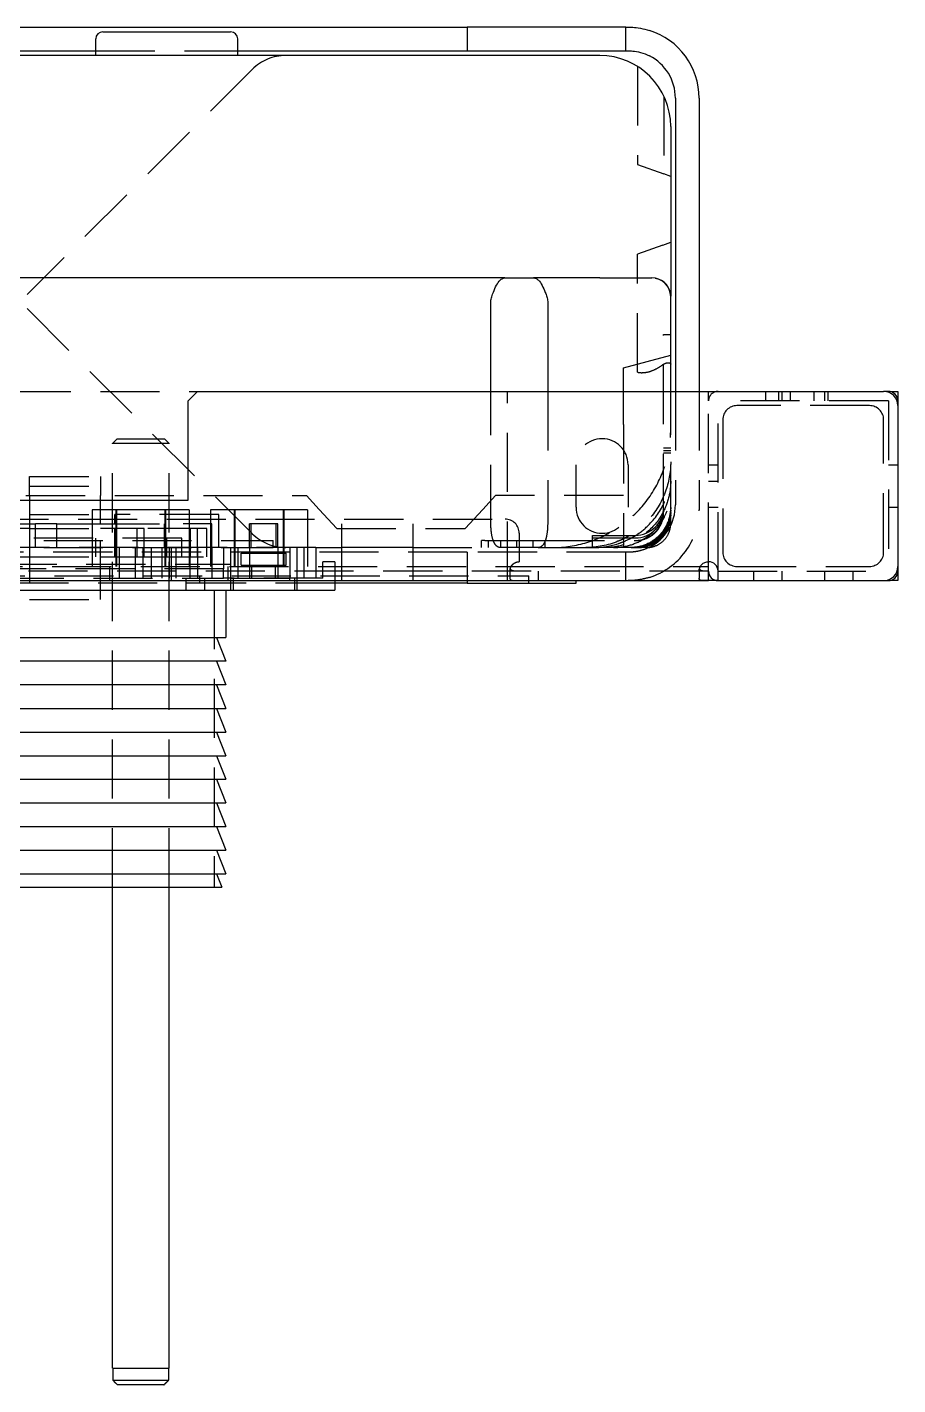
# Model space of a CAD drawing. Header units: millimetres. Extents: x -250 to 250, y -187 to 167.
# Drawn here: x 66 to 250, y -170 to 117 of the extents above; entities that cross this region are included whole.
import ezdxf

# ---------------------------------------------------------------- set-up
doc = ezdxf.new("R2010")
doc.units = ezdxf.units.MM
doc.linetypes.add('DASHED', pattern=[0.75, 0.5, -0.25])
doc.layers.add('GEB-KONTUR-A', color=5, linetype='CONTINUOUS')
doc.layers.add('GEB-VERDECKT', color=2, linetype='DASHED')

msp = doc.modelspace()

# ---------------------------------------------------------------- linework, layer by layer
at = {"layer": 'GEB-KONTUR-A', "ltscale": 25}
for p, q in [((-159, 117), (159, 117)), ((82, 116), (109, 116)), ((192.5, 117), (159, 117)), ((159, 117), (159, 112)), ((192.5, 117), (193, 117)), ((192.5, 112), (192.5, 117)), ((-80.5, 112), (80.5, 112)), ((80.5, 111), (80.5, 114.5)), ((110.5, 111), (110.5, 114.5)), ((110.5, 112), (159, 112)), ((159, 112), (192.5, 112)), ((192.5, 112), (193, 112)), ((113.3, 111), (50.7, 111)), ((130, 111), (113.3, 111)), ((187, 111), (130, 111)), ((203, 102), (203, 40)), ((208, 102), (208, 40)), ((202, 96), (202, 60.1)), ((166.98, 64), (9.4, 64)), ((166.98, 64), (173.02, 64)), ((187, 64), (173.02, 64)), ((187, 64), (198, 64)), ((164, 40), (164, 59.01)), ((176, 59.01), (176, 40)), ((202, 60), (202, 60.1)), ((202, 40), (202, 60)), ((100, 38), (102, 40)), ((100, 17), (100, 38)), ((102, 40), (247, 40)), ((248, 40), (247, 40)), ((248, 40), (250, 40)), ((250, 40), (250, 38)), ((250, 38), (250, 37)), ((250, 37), (250, 3)), ((-100, 17), (100, 17)), ((210, 2), (210, 4)), ((250, 3), (250, 2)), ((-210, 0), (210, 0)), ((131, 0), (131, -2)), ((159, 0), (159, -0.5)), ((182, -0.5), (182, 0)), ((208, 2), (208, 0.54)), ((210, 0), (210, 2)), ((212, 0), (212, 2)), ((212, 0), (247, 0)), ((247, 0), (248, 0)), ((250, 2), (250, 0)), ((-131, -2), (131, -2)), ((108, -2), (108, -12)), ((159, -0.5), (131, -0.5)), ((159, -0.5), (182, -0.5)), ((212, 0), (210, 0)), ((250, 0), (248, 0)), ((-108, -12), (108, -12)), ((106, -12), (108, -17)), ((108, -17), (-108, -17)), ((106, -17), (108, -22)), ((108, -22), (-108, -22)), ((106, -22), (108, -27)), ((-108, -27), (108, -27)), ((106, -27), (108, -32)), ((-108, -32), (108, -32)), ((106, -32), (108, -37)), ((-108, -37), (108, -37)), ((106, -37), (108, -42)), ((-108, -42), (108, -42)), ((106, -42), (108, -47)), ((-108, -47), (108, -47)), ((106, -47), (108, -52)), ((-108, -52), (108, -52)), ((106, -52), (108, -57)), ((-108, -57), (108, -57)), ((106, -57), (108, -62)), ((-108, -62), (108, -62)), ((106, -62), (107.12, -64.8)), ((-107.12, -64.8), (107.12, -64.8)), ((84, -166.5), (84, -64.8)), ((96, -166.5), (96, -64.8)), ((84.08, -166.5), (84, -166.5)), ((84.08, -166.5), (84.08, -169)), ((84.08, -169), (95.92, -169)), ((96, -166.5), (95.92, -166.5)), ((95.92, -169), (95.92, -166.5)), ((94.9, -170), (85.1, -170))]:
    msp.add_line(p, q, dxfattribs=at)
for centre, radius, start, end in [((82, 114.5), 1.5, 90, 180), ((109, 114.5), 1.5, 0, 90), ((193, 102), 15, 0, 72.5424), ((187, 96), 15, 0, 90), ((193, 102), 10, 0, 63.2563), ((198, 60), 4, 0, 90), ((198.1, 60.1), 3.9, 0, 80.0788), ((247, 37), 3, 0, 90), ((248, 38), 2, 0, 90), ((210, 2), 2, 0, 90), ((247, 3), 3, 270, 0), ((212, 2), 2, 180, 270), ((248, 2), 2, 270, 0)]:
    msp.add_arc(centre, radius, start, end, dxfattribs=at)
for points, knots in [([(193, 117), (193.25, 117), (193.59, 116.99), (194.42, 116.94), (194.99, 116.88), (196.23, 116.66), (196.89, 116.5), (197.5, 116.31)], [1.7800577, 1.7800577, 1.7800577, 1.7800577, 1.9415254, 1.9415254, 2.1331294, 2.1331294, 2.3247333, 2.3247333, 2.3247333, 2.3247333]), ([(193, 112), (193.25, 112), (193.59, 111.99), (194.43, 111.91), (195.01, 111.82), (196.26, 111.48), (196.91, 111.23), (197.5, 110.93)], [1.9598347, 1.9598347, 1.9598347, 1.9598347, 2.1209572, 2.1209572, 2.3177277, 2.3177277, 2.5144981, 2.5144981, 2.5144981, 2.5144981]), ([(164.17, 60), (164.23, 60.19), (164.3, 60.39), (164.57, 61.12), (164.78, 61.63), (165.24, 62.56), (165.49, 62.97), (165.94, 63.52), (166.14, 63.7), (166.56, 63.94), (166.77, 64), (166.98, 64), (166.98, 64), (166.98, 64)], [2.8986348, 2.8986348, 2.8986348, 2.8986348, 2.9803728, 2.9803728, 3.2113225, 3.2113225, 3.4531946, 3.4531946, 3.6334224, 3.6334224, 3.8137641, 3.8137641, 3.8155315, 3.8155315, 3.8155315, 3.8155315]), ([(173.02, 64), (173.02, 64), (173.02, 64), (173.2, 64), (173.38, 63.96), (173.73, 63.78), (173.9, 63.66), (174.33, 63.22), (174.59, 62.85), (175.07, 61.97), (175.29, 61.47), (175.61, 60.63), (175.72, 60.32), (175.83, 60)], [-0.0013337, -0.0013337, -0.0013337, -0.0013337, 0, 0, 0.1144152, 0.1144152, 0.2288237, 0.2288237, 0.4133542, 0.4133542, 0.5894062, 0.5894062, 0.6905953, 0.6905953, 0.6905953, 0.6905953]), ([(198.77, 63.94), (198.76, 63.94), (198.76, 63.94), (198.75, 63.94), (198.75, 63.94), (198.75, 63.94), (198.75, 63.94), (198.76, 63.94), (198.77, 63.93), (198.81, 63.92), (198.83, 63.92), (198.87, 63.91), (198.89, 63.9), (198.93, 63.89), (198.95, 63.88), (198.98, 63.88)], [0.07045656, 0.07045656, 0.07045656, 0.07045656, 0.07674544, 0.07674544, 0.08427285, 0.08427285, 0.09111249, 0.09111249, 0.09929235, 0.09929235, 0.10715374, 0.10715374, 0.11376154, 0.11376154, 0.12006213, 0.12006213, 0.12006213, 0.12006213]), ([(208, 2), (208, 2.23), (208.04, 2.49), (208.24, 2.99), (208.4, 3.23), (208.76, 3.59), (208.99, 3.75), (209.48, 3.95), (209.75, 4), (210, 4)], [0.447478, 0.447478, 0.447478, 0.447478, 0.527366, 0.527366, 0.607254, 0.607254, 0.6827192, 0.6827192, 0.7581844, 0.7581844, 0.7581844, 0.7581844]), ([(210, 0), (209.75, 0), (209.48, 0), (208.99, 0.01), (208.76, 0.02), (208.4, 0.07), (208.24, 0.12), (208.04, 0.29), (208, 0.4), (208, 0.54)], [0.7581844, 0.7581844, 0.7581844, 0.7581844, 0.8336496, 0.8336496, 0.9091148, 0.9091148, 0.9890029, 0.9890029, 1.0688909, 1.0688909, 1.0688909, 1.0688909]), ([(210, 2), (209.7, 2), (209.38, 2), (208.97, 2.02), (208.84, 2.03), (208.6, 2.08), (208.5, 2.11), (208.34, 2.2), (208.27, 2.26), (208.16, 2.41), (208.12, 2.49), (208.09, 2.59)], [-0.8228766, -0.8228766, -0.8228766, -0.8228766, -0.7326986, -0.7326986, -0.6876096, -0.6876096, -0.6425206, -0.6425206, -0.6028541, -0.6028541, -0.5631875, -0.5631875, -0.5631875, -0.5631875])]:
    msp.add_open_spline(points, degree=3, knots=knots, dxfattribs=at)
for points in [[(164, 59.01), (164, 59.33), (164.06, 59.7), (164.17, 60)], [(175.83, 60), (175.94, 59.7), (176, 59.33), (176, 59.01)]]:
    msp.add_open_spline(points, degree=3, dxfattribs=at)
for points, weights in [([(84.08, -169), (84.64, -169.55), (85.1, -170)], [1, 1.0043023717, 1]), ([(94.9, -170), (95.36, -169.55), (95.92, -169)], [1, 1.00430237171, 1])]:
    msp.add_rational_spline(points, weights, degree=2, dxfattribs=at)
at = {"layer": 'GEB-VERDECKT', "ltscale": 25}
for p, q in [((80.5, 112), (110.5, 112)), ((113.57, 108.07), (66, 60.5)), ((195, 108.69), (195, 88)), ((200.58, 102.37), (200.58, 85.97)), ((195, 88), (200.58, 85.97)), ((202, 85.45), (200.58, 85.97)), ((200.34, 70.94), (195, 69)), ((195, 44.06), (195, 69)), ((200.34, 70.94), (202, 71.55)), ((66, 57.5), (113.57, 9.93)), ((200.5, 52), (202, 52)), ((200.5, 14.33), (200.5, 52)), ((192, 45), (202, 47.68)), ((192, 33.01), (192, 45)), ((25.24, 40), (102, 40)), ((164, 11.99), (164, 40)), ((167.5, 0), (167.5, 40)), ((176, 40), (176, 11.99)), ((202, 12.08), (202, 40)), ((203, 40), (203, 16)), ((208, 40), (208, 15)), ((210, 38), (210, 40)), ((210, 4), (210, 38)), ((248, 38), (212, 38)), ((212, 2), (212, 38)), ((222, 40), (222, 38)), ((224.8, 40), (224.8, 38)), ((225.5, 40), (225.5, 38)), ((227.25, 40), (227.25, 38)), ((232.25, 40), (232.25, 38)), ((234.5, 40), (234.5, 38)), ((235.2, 40), (235.2, 38)), ((248, 38), (248, 2)), ((244, 37), (216, 37)), ((192, 33.01), (192, 7.19)), ((213, 34), (213, 6)), ((247, 6), (247, 34)), ((85, 30), (84, 29)), ((84, -64.8), (84, 29)), ((96, 29), (84, 29)), ((85, 30), (95, 30)), ((95, 30), (96, 29)), ((96, -64.8), (96, 29)), ((200.5, 28.07), (202, 28.07)), ((200.5, 27.52), (202, 27.52)), ((200.5, 27), (202, 27)), ((182, 15.5), (182, 24.5)), ((193, 24.5), (193, 15.5)), ((210, 24.5), (212, 24.5)), ((248, 24.5), (250, 24.5)), ((66.5, 22), (81.5, 22)), ((66.5, 18), (66.5, 22)), ((81.5, 22), (81.5, 18)), ((210, 21), (212, 21)), ((-178, 18), (125, 18)), ((66.5, 20), (81.5, 20)), ((66.5, 18), (66.5, 14)), ((81.5, 14), (81.5, 18)), ((127.72, 15.04), (125, 18)), ((165, 18), (162.28, 15.04)), ((192, 18), (165, 18)), ((79.76, 15), (79.76, 3)), ((84.88, 15), (79.76, 15)), ((84.75, 15), (84.75, 3)), ((84.88, 15), (84.88, 3)), ((95.12, 15), (84.88, 15)), ((100.24, 15), (95.12, 15)), ((95.12, 15), (95.12, 3)), ((95.25, 15), (95.25, 3)), ((100.24, 15), (100.24, 3)), ((104.76, 15), (104.76, 3)), ((109.88, 15), (104.76, 15)), ((109.75, 15), (109.75, 3)), ((109.88, 15), (109.88, 3)), ((120.12, 15), (109.88, 15)), ((125.24, 15), (120.12, 15)), ((120.12, 15), (120.12, 3)), ((120.25, 15), (120.25, 3)), ((125.24, 15), (125.24, 3)), ((131.41, 11), (127.72, 15.04)), ((158.59, 11), (162.28, 15.04)), ((210, 15.5), (212, 15.5)), ((248, 15.5), (250, 15.5)), ((-167, 13), (167, 13)), ((19.91, 12), (66.5, 12)), ((66.5, 14), (81.5, 14)), ((66.5, 14), (66.5, 12)), ((66.5, 12), (67.75, 12)), ((66.5, 12), (66.5, -4)), ((67.75, 7), (67.75, 12)), ((72.25, 12), (67.75, 12)), ((72.25, 12), (81.5, 12)), ((72.25, 7), (72.25, 12)), ((81.5, 12), (81.5, 14)), ((81.5, -4), (81.5, 12)), ((81.5, 12), (99, 12)), ((84.5, 12), (84.5, 14)), ((106.5, 14), (84.5, 14)), ((95, 7), (95, 12)), ((105, 12), (99, 12)), ((105, 7), (105, 12)), ((106.5, 7), (106.5, 14)), ((113, 7), (113, 12)), ((119, 12), (113, 12)), ((113.35, 7), (113.35, 12)), ((118.65, 7), (118.65, 12)), ((119, 7), (119, 12)), ((132.5, 5), (132.5, 12)), ((147.5, 11.99), (147.5, 5)), ((98.68, 9), (59.5, 9)), ((66.5, 11), (63.5, 11)), ((66.5, 11), (81.5, 11)), ((80.5, 5), (80.5, 9)), ((84.5, 11), (81.5, 11)), ((84.5, 5), (84.5, 11)), ((89.25, 11), (84.5, 11)), ((89.25, 5), (89.25, 11)), ((90.75, 11), (89.25, 11)), ((90.75, 5), (90.75, 11)), ((104, 11), (90.75, 11)), ((95.5, 5), (95.5, 9)), ((98.68, 5), (98.68, 9)), ((100.5, 5), (100.5, 11)), ((102, 5), (102, 11)), ((104, 5), (104, 11)), ((131.41, 11), (158.59, 11)), ((170, 10), (170, 4)), ((185.5, 9.57), (194.5, 9.57)), ((185.5, 9.02), (185.5, 9.57)), ((185.5, 9.02), (194.5, 9.02)), ((185.5, 8.5), (185.5, 9.02)), ((159, 6), (-159, 6)), ((127, 7), (-127, 7)), ((-118, 8.5), (118, 8.5)), ((-118, 7.03), (118, 7.03)), ((85.5, 0.5), (85.5, 7)), ((88.9, 0.5), (88.9, 7)), ((88.92, 0.5), (88.92, 7)), ((90.53, 0.5), (90.53, 7)), ((92.31, 0.5), (92.31, 7)), ((94.5, 0.5), (94.5, 7)), ((96.08, 0.5), (96.08, 7)), ((96.5, 0.5), (96.5, 7)), ((97.52, 0.5), (97.52, 7)), ((100.47, 0.5), (100.47, 7)), ((102.08, 0.5), (102.08, 7)), ((102.1, 0.5), (102.1, 7)), ((105, 7), (105, 0.5)), ((107.5, 7), (107.5, 2.5)), ((109, 7), (109, 3.5)), ((110.5, 7), (110.5, 0.5)), ((111.25, 3.3), (111.25, 5.8)), ((111.25, 5.8), (120.75, 5.8)), ((113, 7), (113, 0.5)), ((118, 7.03), (118, 8.5)), ((118, 7), (118, 7.03)), ((119, 7), (119, 0.5)), ((120.75, 3.3), (120.75, 5.8)), ((121.5, 7), (121.5, 0.5)), ((123, 7), (123, 0.5)), ((124.5, 7), (124.5, 0.5)), ((127, 7), (127, 0.5)), ((127, 7), (132.5, 7)), ((137.5, 7), (132.5, 7)), ((147.5, 7), (137.5, 7)), ((147.5, 7), (166, 7)), ((159, 6), (159, 0)), ((192.5, 6), (159, 6)), ((162, 7), (162, 8.5)), ((162.75, 8.5), (162, 8.5)), ((162.75, 8.5), (163.5, 8.5)), ((163.5, 8.5), (175.5, 8.5)), ((163.5, 7), (163.5, 8.5)), ((174, 7), (166, 7)), ((166.1, 7), (166.1, 8.5)), ((169.5, 7), (169.5, 8.5)), ((172.9, 7), (172.9, 8.5)), ((174, 7), (187, 7)), ((175.5, 7), (175.5, 8.5)), ((175.5, 8.5), (194.67, 8.5)), ((185.5, 7), (185.5, 8.5)), ((196.93, 7), (187, 7)), ((192.5, 0), (192.5, 6)), ((193, 6), (192.5, 6)), ((-210, 3), (210, 3)), ((-109, 3.5), (109, 3.5)), ((63.5, 5), (66.5, 5)), ((66.5, 5), (81.5, 5)), ((81.5, 5), (84.5, 5)), ((83.5, 0), (83.5, 3)), ((84.5, 5), (89.25, 5)), ((89.25, 5), (90.75, 5)), ((90.75, 5), (104, 5)), ((108.5, 0), (108.5, 3)), ((109, 3.5), (109, 0.5)), ((111.25, 3.3), (120.75, 3.3)), ((113.5, 0.5), (113.5, 3.3)), ((118.5, 0.5), (118.5, 3.3)), ((131, 4), (128.5, 4)), ((128.5, 0.5), (128.5, 4)), ((131, 4), (131, 0)), ((132.5, 0), (132.5, 5)), ((147.5, 5), (147.5, 0)), ((216, 3), (244, 3)), ((210, 2), (-210, 2)), ((-172, 1), (172, 1)), ((107.5, 2.5), (-107.5, 2.5)), ((-107.5, 0.5), (107.5, 0.5)), ((96.5, 0), (96.5, 0.5)), ((99.5, 0.5), (99.5, -2)), ((102.5, -0.5), (102.5, 1)), ((103.5, 0.5), (103.5, -2)), ((107.5, 0.5), (107.5, 2.5)), ((128.5, 0.5), (107.5, 0.5)), ((109, 0.5), (109, -2)), ((109, 0.5), (127, 0.5)), ((109.5, 0.5), (109.5, -2)), ((121.5, 0), (121.5, 0.5)), ((122.5, 0.5), (122.5, -2)), ((123, 0.5), (123, -2)), ((168, 2), (168, 0.54)), ((172, -0.5), (172, 1)), ((174, 2), (174, 0)), ((212, 2), (248, 2)), ((219.5, 2), (219.5, 0)), ((225.5, 2), (225.5, 0)), ((234.5, 2), (234.5, 0)), ((240.5, 2), (240.5, 0)), ((131, -0.5), (-131, -0.5)), ((105.5, -2), (105.5, -64.8)), ((66.5, -4), (81.5, -4)), ((84.08, -166.5), (95.92, -166.5))]:
    msp.add_line(p, q, dxfattribs=at)
for centre, radius, start, end in [((120.64, 101), 10, 90, 135), ((212, 38), 2, 90, 180), ((216, 34), 3, 90, 180), ((244, 34), 3, 0, 90), ((187.5, 24.5), 5.5, 0, 180), ((187.5, 15.5), 5.5, 180, 0), ((194.5, 15.57), 6, 270, 0), ((194.5, 15.02), 6, 270, 0), ((194.5, 14.5), 6, 270, 0), ((193, 16), 10, 296.7437, 0), ((193, 15), 15, 287.4576, 0), ((167, 10), 3, 0, 90), ((120.64, 17), 10, 225, 270), ((216, 6), 3, 180, 270), ((244, 6), 3, 270, 0), ((170, 2), 2, 162.9688, 180)]:
    msp.add_arc(centre, radius, start, end, dxfattribs=at)
for points, knots in [([(200.34, 45.66), (200.36, 45.68), (200.38, 45.7), (200.5, 45.77), (200.61, 45.84), (200.86, 45.94), (200.99, 45.99), (201.12, 46.02), (201.24, 46.05), (201.37, 46.07), (201.61, 46.07), (201.71, 46.06), (201.87, 46), (201.94, 45.95), (201.99, 45.85), (202, 45.81), (202, 45.76)], [-0.0876538, -0.0876538, -0.0876538, -0.0876538, -0.0780375, -0.0780375, -0.0390188, -0.0390188, 0, 0, 0, 0.0387291, 0.0387291, 0.0774582, 0.0774582, 0.1192979, 0.1192979, 0.1459135, 0.1459135, 0.1459135, 0.1459135]), ([(195, 44.06), (195.22, 44.01), (195.47, 43.97), (196.17, 43.95), (196.65, 43.99), (197.66, 44.22), (198.25, 44.44), (199.32, 44.96), (199.8, 45.27), (200.24, 45.59), (200.29, 45.63), (200.34, 45.66)], [0.9465981, 0.9465981, 0.9465981, 0.9465981, 1.0333377, 1.0333377, 1.1743165, 1.1743165, 1.3488183, 1.3488183, 1.5233201, 1.5233201, 1.5443421, 1.5443421, 1.5443421, 1.5443421]), ([(177.04, 7), (179.51, 7), (181.99, 7.38), (186.68, 8.8), (188.86, 9.86), (192.92, 12.54), (194.76, 14.24), (197.84, 17.96), (199.09, 20.05), (200.91, 24.34), (201.5, 26.55), (201.93, 29.85), (202, 30.93), (202, 32)], [0, 0, 0, 0, 0.296212, 0.296212, 0.605375, 0.605375, 0.95721, 0.95721, 1.336929, 1.336929, 1.716648, 1.716648, 1.898596, 1.898596, 1.898596, 1.898596]), ([(202, 25.11), (202, 22.92), (201.6, 20.75), (200.02, 16.52), (198.8, 14.52), (195.75, 11.16), (193.97, 9.82), (192, 8.84)], [-2.095449, -2.095449, -2.095449, -2.095449, -1.438037, -1.438037, -0.734027, -0.734027, -0.055617, -0.055617, -0.055617, -0.055617]), ([(192, 8.23), (192.94, 8.61), (193.84, 9.08), (195.71, 10.28), (196.65, 11.04), (198.93, 13.38), (200.08, 15.12), (201.61, 18.94), (202, 20.95), (202, 22.99)], [-1.922347, -1.922347, -1.922347, -1.922347, -1.608955, -1.608955, -1.239297, -1.239297, -0.612423, -0.612423, 0, 0, 0, 0]), ([(202, 21.04), (202, 19.84), (201.85, 18.64), (201.22, 16.22), (200.72, 15.01), (199.14, 12.3), (197.91, 10.91), (195.11, 8.78), (193.6, 8.01), (192, 7.54)], [-1.882764, -1.882764, -1.882764, -1.882764, -1.520739, -1.520739, -1.130581, -1.130581, -0.570416, -0.570416, -0.052196, -0.052196, -0.052196, -0.052196]), ([(192, 7.19), (193.14, 7.38), (194.26, 7.74), (196.54, 8.86), (197.67, 9.67), (199.71, 11.76), (200.56, 13.06), (201.71, 15.9), (202, 17.41), (202, 18.93)], [-1.707985, -1.707985, -1.707985, -1.707985, -1.348304, -1.348304, -0.92458, -0.92458, -0.456834, -0.456834, 0, 0, 0, 0]), ([(202, 15.47), (202, 14.36), (201.78, 13.26), (200.94, 11.23), (200.34, 10.31), (198.78, 8.73), (197.84, 8.09), (195.76, 7.22), (194.65, 7), (193.53, 7)], [-1.335093, -1.335093, -1.335093, -1.335093, -1.001483, -1.001483, -0.675407, -0.675407, -0.335985, -0.335985, 0, 0, 0, 0]), ([(193.62, 7), (194.72, 7), (195.81, 7.22), (197.82, 8.05), (198.72, 8.65), (200.29, 10.18), (200.92, 11.12), (201.78, 13.18), (202, 14.28), (202, 15.38)], [-1.321628, -1.321628, -1.321628, -1.321628, -0.99139, -0.99139, -0.668593, -0.668593, -0.33259, -0.33259, 0, 0, 0, 0]), ([(202, 14.92), (202, 13.88), (201.8, 12.85), (201.01, 10.95), (200.45, 10.09), (198.99, 8.61), (198.11, 8.02), (196.17, 7.21), (195.13, 7), (194.08, 7)], [-1.247808, -1.247808, -1.247808, -1.247808, -0.936051, -0.936051, -0.631238, -0.631238, -0.313977, -0.313977, 0, 0, 0, 0]), ([(194.16, 7), (195.19, 7), (196.21, 7.2), (198.09, 7.98), (198.94, 8.54), (200.4, 9.98), (200.99, 10.85), (201.8, 12.78), (202, 13.8), (202, 14.84)], [-1.235187, -1.235187, -1.235187, -1.235187, -0.92659, -0.92659, -0.624851, -0.624851, -0.310795, -0.310795, 0, 0, 0, 0]), ([(202, 14.4), (202, 13.43), (201.81, 12.47), (201.08, 10.69), (200.55, 9.89), (199.19, 8.51), (198.36, 7.95), (196.55, 7.19), (195.58, 7), (194.6, 7)], [-1.166355, -1.166355, -1.166355, -1.166355, -0.874989, -0.874989, -0.59002, -0.59002, -0.293441, -0.293441, 0, 0, 0, 0]), ([(166, 7), (165.99, 7), (165.99, 7), (165.81, 7), (165.64, 7.04), (165.32, 7.21), (165.17, 7.33), (164.8, 7.77), (164.61, 8.15), (164.3, 9.07), (164.19, 9.6), (164.04, 10.76), (164, 11.37), (164, 11.99)], [-0.001118, -0.001118, -0.001118, -0.001118, 0, 0, 0.1213654, 0.1213654, 0.2440241, 0.2440241, 0.4429539, 0.4429539, 0.6327967, 0.6327967, 0.8187528, 0.8187528, 0.8187528, 0.8187528]), ([(176, 11.99), (176, 11.37), (175.96, 10.76), (175.81, 9.6), (175.7, 9.07), (175.39, 8.15), (175.2, 7.77), (174.83, 7.33), (174.68, 7.21), (174.36, 7.04), (174.19, 7), (174.01, 7), (174.01, 7), (174, 7)], [0.8187528, 0.8187528, 0.8187528, 0.8187528, 1.004709, 1.004709, 1.1945517, 1.1945517, 1.3934816, 1.3934816, 1.5161403, 1.5161403, 1.6375057, 1.6375057, 1.6386237, 1.6386237, 1.6386237, 1.6386237]), ([(194.67, 7), (195.64, 7), (196.59, 7.19), (198.35, 7.92), (199.14, 8.44), (200.51, 9.78), (201.06, 10.6), (201.81, 12.4), (202, 13.36), (202, 14.33)], [-1.15466, -1.15466, -1.15466, -1.15466, -0.866222, -0.866222, -0.584102, -0.584102, -0.290492, -0.290492, 0, 0, 0, 0]), ([(194.67, 8.5), (195.44, 8.5), (196.94, 8.8), (198.89, 10.08), (200.19, 12.02), (200.5, 13.56), (200.5, 14.33)], [-1.15466, -1.15466, -1.15466, -1.15466, -0.866222, -0.584102, -0.290492, 0, 0, 0, 0]), ([(196.93, 7), (196.93, 7), (196.94, 7), (197.36, 7), (197.77, 7.05), (198.61, 7.27), (199.03, 7.43), (199.98, 7.97), (200.48, 8.4), (201.31, 9.43), (201.58, 9.99), (201.87, 10.87), (201.93, 11.19), (201.98, 11.59), (201.99, 11.71), (202, 11.85), (202, 11.9), (202, 11.96), (202, 11.98), (202, 11.99)], [-1.6307623, -1.6307623, -1.6307623, -1.6307623, -1.6300337, -1.6300337, -1.540213, -1.540213, -1.4438435, -1.4438435, -1.3034526, -1.3034526, -1.1581597, -1.1581597, -1.0575096, -1.0575096, -1.0031898, -1.0031898, -0.9738118, -0.9738118, -0.9607384, -0.9607384, -0.9607384, -0.9607384]), ([(202, 13.92), (202, 13.02), (201.82, 12.12), (201.13, 10.45), (200.64, 9.71), (199.82, 8.87), (199.6, 8.68), (199.38, 8.5)], [-1.0911998, -1.0911998, -1.0911998, -1.0911998, -0.8186471, -0.8186471, -0.5519912, -0.5519912, -0.4662095, -0.4662095, -0.4662095, -0.4662095]), ([(199.43, 8.5), (199.61, 8.65), (199.78, 8.8), (200.6, 9.6), (201.12, 10.37), (201.82, 12.05), (202, 12.95), (202, 13.86)], [-0.6165694, -0.6165694, -0.6165694, -0.6165694, -0.5465834, -0.5465834, -0.2717999, -0.2717999, 0, 0, 0, 0]), ([(202, 11.99), (202, 12.02), (202, 12.04), (202, 12.07), (202, 12.08), (202, 12.08)], [-0.01597202, -0.01597202, -0.01597202, -0.01597202, 0, 0, 0.00201346, 0.00201346, 0.00201346, 0.00201346]), ([(192, 8.83), (191.62, 8.64), (191.24, 8.47), (188.7, 7.45), (186.4, 7), (184.08, 7)], [-0.8238647, -0.8238647, -0.8238647, -0.8238647, -0.6966681, -0.6966681, 0, 0, 0, 0]), ([(185.81, 7), (187.57, 7), (189.31, 7.28), (191.31, 7.96), (191.66, 8.09), (192, 8.23)], [-1.7657287, -1.7657287, -1.7657287, -1.7657287, -1.2382454, -1.2382454, -1.1267128, -1.1267128, -1.1267128, -1.1267128]), ([(197.5, 7.07), (196.91, 6.77), (196.26, 6.52), (195.01, 6.18), (194.43, 6.09), (193.59, 6.01), (193.25, 6), (193, 6)], [0.9790616, 0.9790616, 0.9790616, 0.9790616, 1.1758321, 1.1758321, 1.3726026, 1.3726026, 1.5337251, 1.5337251, 1.5337251, 1.5337251]), ([(199.38, 8.5), (199.21, 8.36), (199.03, 8.23), (198.45, 7.86), (198.04, 7.65), (196.8, 7.16), (195.94, 7), (195.08, 7)], [-0.4655333, -0.4655333, -0.4655333, -0.4655333, -0.3990423, -0.3990423, -0.2600451, -0.2600451, 0, 0, 0, 0]), ([(195.14, 7), (196.06, 7), (196.97, 7.18), (198.39, 7.78), (198.94, 8.11), (199.43, 8.5)], [-0.5392076, -0.5392076, -0.5392076, -0.5392076, -0.2642318, -0.2642318, -0.0752526, -0.0752526, -0.0752526, -0.0752526]), ([(168.09, 2.59), (168.12, 2.68), (168.16, 2.78), (168.27, 3), (168.34, 3.12), (168.5, 3.33), (168.6, 3.44), (168.84, 3.63), (168.97, 3.72), (169.38, 3.93), (169.7, 4), (170, 4)], [0.5631876, 0.5631876, 0.5631876, 0.5631876, 0.6028541, 0.6028541, 0.6425206, 0.6425206, 0.6876096, 0.6876096, 0.7326986, 0.7326986, 0.8228766, 0.8228766, 0.8228766, 0.8228766]), ([(168, 0.54), (168, 0.4), (168.04, 0.29), (168.24, 0.12), (168.4, 0.07), (168.76, 0.02), (168.99, 0.01), (169.48, 0), (169.75, 0), (170, 0)], [0.447478, 0.447478, 0.447478, 0.447478, 0.527366, 0.527366, 0.607254, 0.607254, 0.6827192, 0.6827192, 0.7581844, 0.7581844, 0.7581844, 0.7581844]), ([(170, 2), (169.7, 2), (169.38, 2), (168.97, 2.02), (168.84, 2.03), (168.6, 2.08), (168.5, 2.11), (168.34, 2.2), (168.27, 2.26), (168.16, 2.41), (168.12, 2.49), (168.09, 2.59), (168.09, 2.59), (168.09, 2.59)], [0, 0, 0, 0, 0.090178, 0.090178, 0.135267, 0.135267, 0.180356, 0.180356, 0.2200225, 0.2200225, 0.259689, 0.259689, 0.259689, 0.259689, 0.259689, 0.259689]), ([(197.5, 0.69), (196.89, 0.5), (196.23, 0.34), (194.99, 0.12), (194.42, 0.06), (193.59, 0.01), (193.25, 0), (193, 0)], [0.8034662, 0.8034662, 0.8034662, 0.8034662, 0.9950702, 0.9950702, 1.1866741, 1.1866741, 1.3481419, 1.3481419, 1.3481419, 1.3481419])]:
    msp.add_open_spline(points, degree=3, knots=knots, dxfattribs=at)
for points in [[(192, 7.54), (190.75, 7.18), (189.46, 7), (188.15, 7)], [(189.88, 7), (190.59, 7), (191.3, 7.06), (192, 7.19)]]:
    msp.add_open_spline(points, degree=3, dxfattribs=at)

doc.saveas('drawing.dxf')
